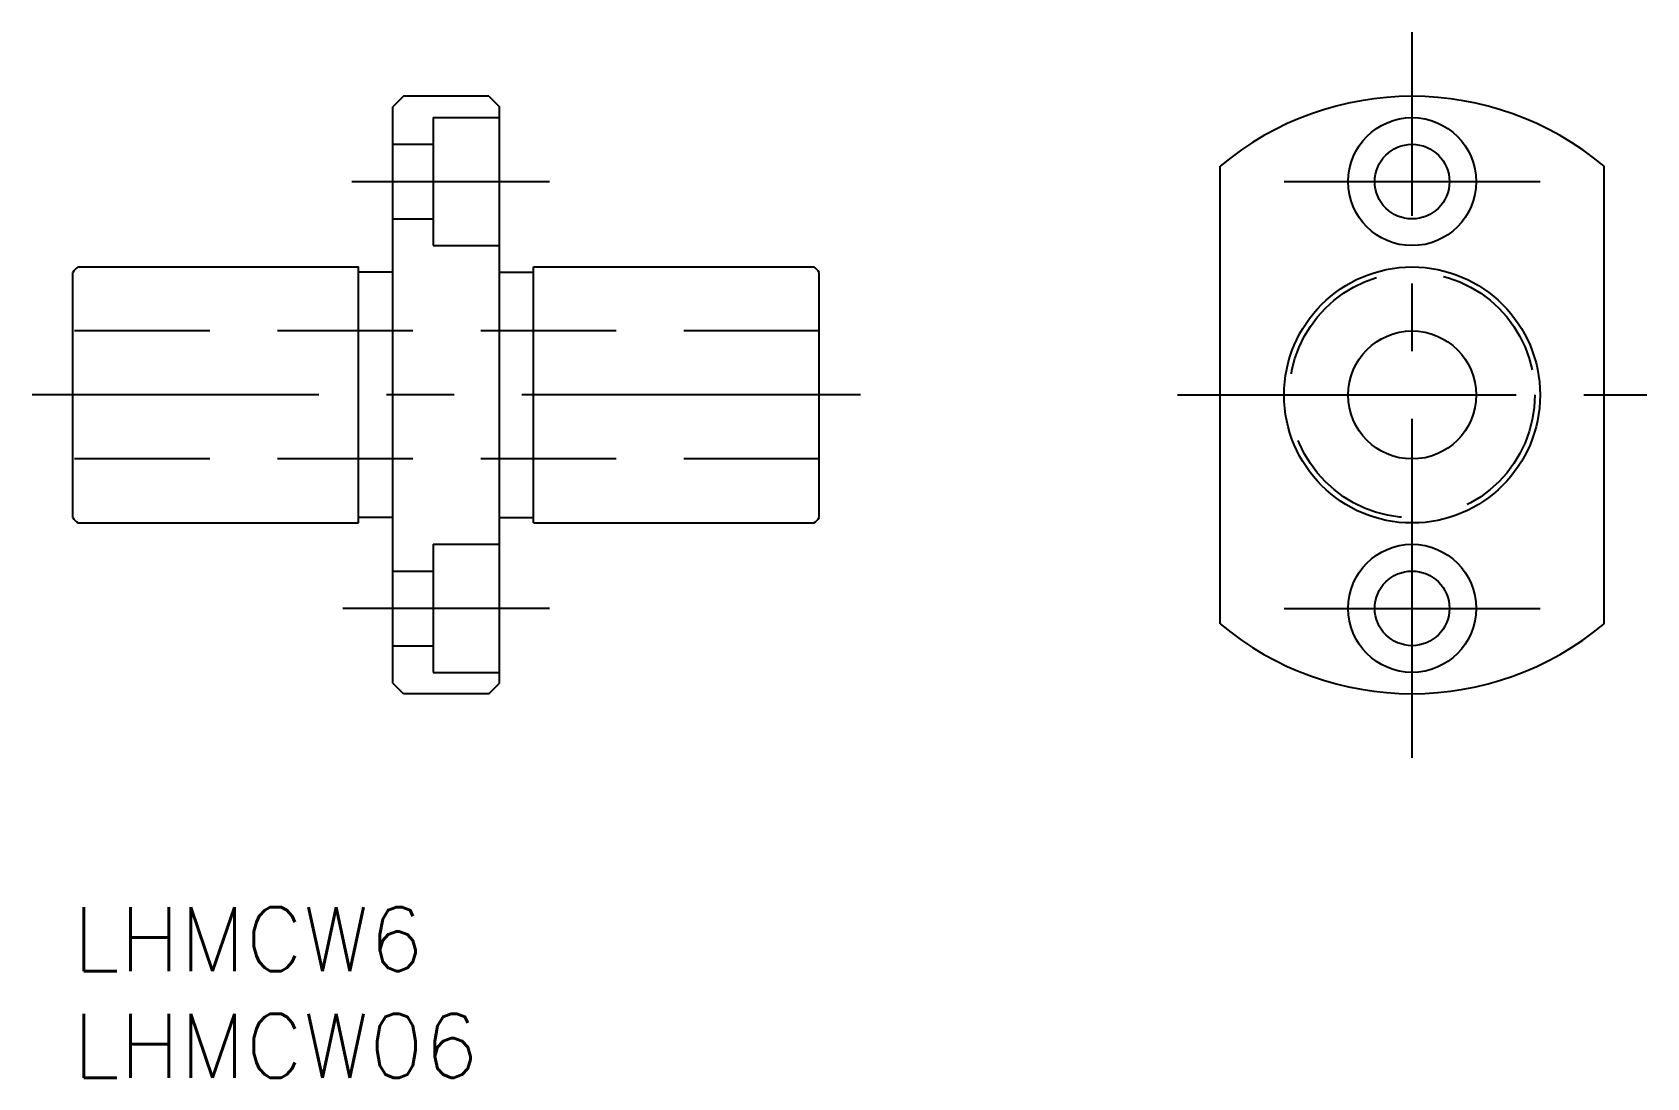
# Model space of a CAD drawing. Extents: x -1.9 to 73.8, y -8 to 41.
import ezdxf

# ---------------------------------------------------------------- set-up
doc = ezdxf.new("R2010")
doc.units = 0
doc.header["$LTSCALE"] = 0.5
doc.linetypes.add('CENTER', pattern=[50.8, 31.75, -6.35, 6.35, -6.35])
doc.linetypes.add('DASHED', pattern=[19.05, 12.7, -6.35])
for name, color, linetype in [('MSM_CENTER', 1, 'CENTER'), ('MSM_CONTINUOUS', 7, 'CONTINUOUS'), ('MSM_DASHED', 4, 'DASHED'), ('MSM_PART_NUMBER', 7, 'CONTINUOUS')]:
    doc.layers.add(name, color=color, linetype=linetype)
doc.styles.get("Standard").update_dxf_attribs({"font": 'txt.shx', "height": 3, "bigfont": 'bigfont.shx'})

# ---------------------------------------------------------------- blocks, each defined once
blk = doc.blocks.new('*U2')
at = {"layer": 'MSM_PART_NUMBER'}
blk.add_text('LHMCW6', height=3, dxfattribs=at).set_placement((0, -3))
blk = doc.blocks.new('*U3')
at = {"layer": 'MSM_PART_NUMBER'}
blk.add_text('LHMCW06', height=3, dxfattribs=at).set_placement((0, -8))

msp = doc.modelspace()

# ---------------------------------------------------------------- linework, layer by layer
at = {"layer": 'MSM_CENTER'}
for p, q in [((62.796, 7), (62.796, 41)), ((13.08, 34), (22.347, 34)), ((56.796, 34), (68.796, 34)), ((36.933, 24), (-1.9, 24)), ((51.796, 24), (73.796, 24)), ((22.347, 14), (12.653, 14)), ((56.796, 14), (68.796, 14))]:
    msp.add_line(p, q, dxfattribs=at)
at = {"layer": 'MSM_CONTINUOUS'}
for p, q in [((15.5, 38), (15, 37.5)), ((19.5, 38), (15.5, 38)), ((19.5, 38), (20, 37.5)), ((15, 10.5), (15, 37.5)), ((20, 10.5), (20, 37.5)), ((53.796, 13.276), (53.796, 34.724)), ((71.796, 13.276), (71.796, 34.724)), ((0, 18.253), (0, 29.747)), ((0.253, 30), (13.4, 30)), ((13.4, 18), (13.4, 30)), ((15, 29.75), (13.4, 29.75)), ((20, 29.75), (21.6, 29.75)), ((21.6, 18), (21.6, 30)), ((21.6, 30), (34.747, 30)), ((23.125, 30), (23.125, 30)), ((35, 18.253), (35, 29.747)), ((15, 18.25), (13.4, 18.25)), ((20, 18.25), (21.6, 18.25)), ((0.253, 18), (13.4, 18)), ((21.6, 18), (34.747, 18)), ((23.125, 18), (23.125, 18)), ((15, 17.25), (15, 17.25)), ((15.5, 10), (15, 10.5)), ((19.5, 10), (15.5, 10)), ((19.5, 10), (20, 10.5))]:
    msp.add_line(p, q, dxfattribs=at)
for centre, radius in [((62.796, 34), 3), ((62.796, 34), 1.75), ((62.796, 24), 6), ((62.796, 24), 3), ((62.796, 14), 3), ((62.796, 14), 1.75)]:
    msp.add_circle(centre, radius, dxfattribs=at)
for centre, radius, start, end in [((62.796, 24), 14, 49.9948, 130.0052), ((0.75, 29.25), 0.9, 123.55731, 146.44269), ((34.25, 29.25), 0.9, 33.55731, 56.44269), ((0.75, 18.75), 0.9, 213.55731, 236.44269), ((34.25, 18.75), 0.9, 303.55731, 326.44269), ((62.796, 24), 14, 229.9948, 310.0052)]:
    msp.add_arc(centre, radius, start, end, dxfattribs=at)
at = {"layer": 'MSM_DASHED'}
for p, q in [((16.9, 37), (16.9, 31)), ((16.9, 37), (20, 37)), ((15, 35.75), (16.9, 35.75)), ((15, 32.25), (16.9, 32.25)), ((16.9, 31), (20, 31)), ((35, 27), (0, 27)), ((35, 21), (0, 21)), ((16.9, 17), (16.9, 11)), ((16.9, 17), (20, 17)), ((15, 15.75), (16.9, 15.75)), ((15, 12.25), (16.9, 12.25)), ((16.9, 11), (20, 11))]:
    msp.add_line(p, q, dxfattribs=at)
msp.add_circle((62.796, 24), 5.75, dxfattribs=at)

# ---------------------------------------------------------------- block references
at = {"layer": 'MSM_CONTINUOUS'}
for name in ['*U2', '*U3']:
    msp.add_blockref(name, (0, 0), dxfattribs=at)

doc.saveas('drawing.dxf')
